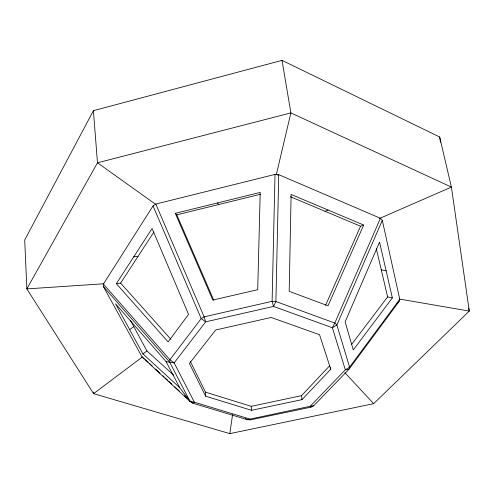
<?xml version="1.0" encoding="UTF-8"?>
<svg xmlns="http://www.w3.org/2000/svg" width="494" height="494" viewBox="0 0 494 494"><rect width="100%" height="100%" fill="white"/><g stroke="black" fill="none" stroke-linecap="round" stroke-linejoin="round"><path stroke-width="0.74" d="M275.022 174.413L272.108 301.334L273.509 306.416L332.394 327.763L336.871 324.966L382.3 220.336L380.429 218.268L278.733 174.666L275.022 174.413L155.814 204.059L153.047 205.899L103.413 284.081L103.351 286.495L142.124 357.032L190.06 401.418L192.29 403.018L247.377 419.696L250.705 419.801L310.948 407.155L313.721 405.759L348.857 369.401L398.991 301.587L399.782 299.308L382.3 220.336M250.705 419.801L249.686 419.005L194.408 402.233L190.06 401.418L169.64 362.121L169.893 359.749L201.2 318.568L204.133 316.852L272.108 301.334L275.905 301.525L334.802 323.045L336.871 324.966L349.579 367.116L348.857 369.401L345.337 369.821L310.22 406.284L247.377 419.696L245.425 418.548M229.827 433.633L373.655 403.66L469.3 311.09L451.393 187.084L439.679 136.999L282.037 60.367L93.415 110.681L24.7 239.967L26.849 288.897L93.576 393.656L229.827 433.633L232.588 414.54M276.313 174.685L290.88 112.916L282.037 60.367M380.429 218.268L334.802 323.045L332.394 327.763L345.337 369.821L349.579 367.116L399.782 299.308M363.677 225.042L328.016 305.811L289.188 291.33L291.12 194.451L363.677 225.042L360.577 226.221L290.416 196.736M325.62 305.187L360.577 226.221M116.337 283.692L152.09 228.487L188.554 314.4L168.121 341.873L116.337 283.692L120.622 283.105L153.949 231.958M392.353 297.913L353.296 349.937L345.133 321.86L379.546 242.072L392.353 297.913L387.623 296.894L376.28 248.519M351.605 344.435L387.623 296.894M190.351 361.485L205.498 392.156L251.23 406.327L301.507 395.663L329.634 365.788M330.764 369.228L319.532 334.71L271.169 317.457L215.717 329.98L189.406 363.498L205.621 396.176L251.52 410.31L301.988 399.64L330.764 369.228L330.461 367.233M396.349 304.372L398.991 301.587M142.402 356.934L93.576 393.656L93.471 392.125M190.06 401.418L179.76 387.704L166.132 361.67L115.553 303.804L142.945 353.914L146.959 351.006L173.771 375.242M129.65 329.597L133.8 326.639M277.622 175.271L278.733 174.666L275.905 301.525L273.509 306.416L205.652 321.847L174.16 362.88L166.132 361.67M379.392 218.546L451.393 187.084L290.88 112.916L97.479 162.798L26.849 288.897L103.833 283.76M325.095 211.315L328.065 210.03M175.284 213.34L260.208 192.413L257.72 289.7L212.815 300.062L175.284 213.34L176.803 214.847L213.84 300.371M176.803 214.847L260.499 194.253M313.721 405.759L310.22 406.284L310.948 407.155M133.732 256.837L138.054 256.349M399.658 299.086L469.3 311.09L468.615 308.095M381.288 269.872L386.147 270.848M155.561 204.275L97.479 162.798L93.415 110.681M142.124 357.032L144.248 358.576M142.945 353.914L179.76 387.704M145.378 359.62L148.206 362.232M149.336 363.281L152.158 365.893M155.554 369.03L160.075 373.217M162.897 375.829L164.027 376.873M165.163 377.922L167.985 380.534M169.115 381.578L171.943 384.196M174.765 386.808L179.291 390.989M184.373 395.694L187.201 398.312M189.461 400.399L192.29 403.018L194.408 402.233L174.16 362.88L169.893 359.749L103.413 284.081M344.905 372.735L373.655 403.66M120.622 283.105L170.862 339.292M103.351 286.495L169.64 362.121M217.453 202.948L218.731 204.528M130.583 320.674L146.959 351.006M155.814 204.059L204.133 316.852L205.652 321.847L201.2 318.568L153.047 205.899M439.679 136.999L440.469 142.321M301.507 395.663L301.988 399.64M251.23 406.327L251.52 410.31M205.498 392.156L205.621 396.176"/></g></svg>
